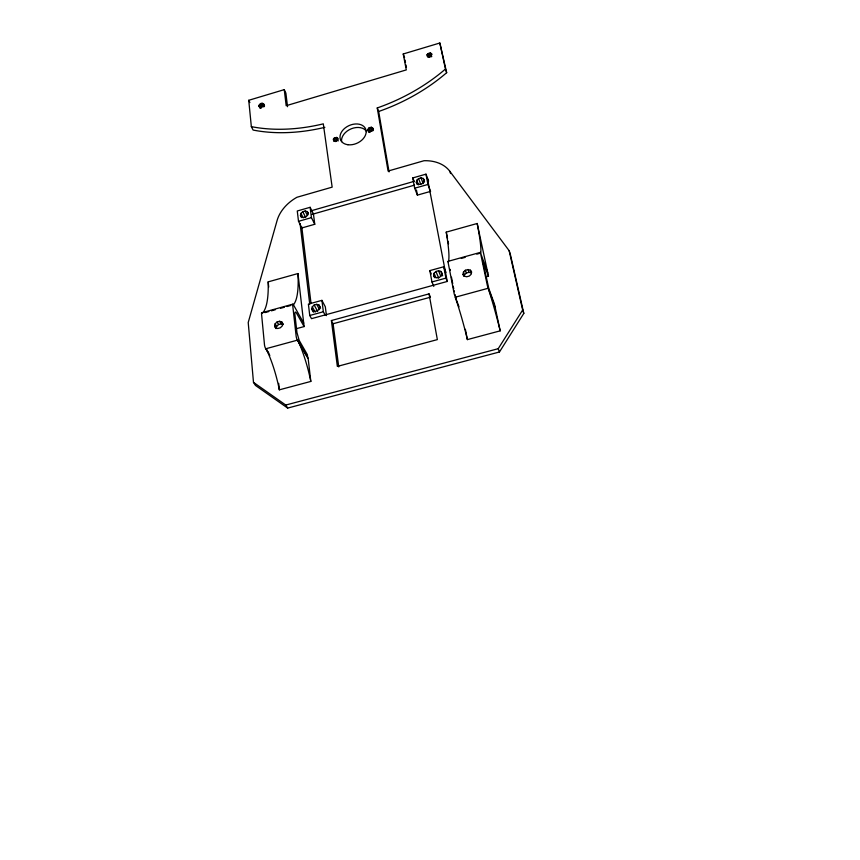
<?xml version="1.0" encoding="UTF-8"?>
<svg xmlns="http://www.w3.org/2000/svg" width="860" height="860" viewBox="0 0 860 860"><rect width="100%" height="100%" fill="white"/><g stroke="black" fill="none" stroke-linecap="round" stroke-linejoin="round"><path stroke-width="1.29" d="M368.886 132.343L367.908 130L368.908 127.989L371.434 127.248L372.971 128.516L371.982 130.516L369.553 132.472L368.091 128.957M427.076 54.664L427.398 56.513L429.806 56.803L432.064 54.223L430.484 52.987L427.904 53.718L427.076 54.664L427.914 57.093M463.046 274.329L463.465 272.104L465.346 270.276L467.99 269.556L470.388 270.201L471.624 271.986L471.215 274.211L469.323 276.049L466.668 276.769L464.271 276.114L463.046 274.329L463.744 276.167M333.4 139.116L333.669 141.008L335.981 141.309L338.227 138.686L336.733 137.417L334.217 138.148L333.4 139.116L334.433 141.427M433.644 275.469L434.085 273.265L435.956 271.47L438.546 270.76L440.879 271.394L442.062 273.157L441.631 275.35L439.761 277.156L437.16 277.866L434.816 277.221L433.644 275.469L434.569 277.694M416.326 182.288L416.756 180.277L418.551 178.6L421.013 177.902L423.217 178.439L424.324 180.009L423.894 182.019L422.11 183.696L419.637 184.405L417.423 183.868L416.326 182.288L417.24 184.588M258.871 105.952L261.171 103.361L263.418 103.641L263.848 104.458L261.558 107.059L260.29 107.188L258.871 105.952L260.01 108.242M311.75 308.998L312.287 306.805L314.19 305.02L316.716 304.322L318.91 304.977L319.942 306.751L319.404 308.944L317.512 310.739L314.975 311.438L312.771 310.772L311.75 308.998L313.481 312.191M274.566 326.015L275.146 323.779L277.07 321.973L279.608 321.274L281.79 321.962L283.295 324.532L281.113 323.854L278.575 324.542L276.651 326.348L276.082 328.584L274.566 326.015L275.555 327.821L277.737 328.509L280.285 327.81L282.22 325.994L282.789 323.758L281.79 321.962M300.43 215.376L300.957 213.366L302.763 211.7L305.171 211.012L307.256 211.56L308.224 213.151L307.708 215.161L305.891 216.838L303.483 217.526L301.398 216.967L300.43 215.376L301.559 217.58M303.709 323.123L293.421 304.752A3.128 0.623 74.4 0 0 292.776 304.204L292.69 304.483A2.752 0.548 74.4 0 0 292.701 305.268L296.141 336.131A2.838 0.57 74.6 0 0 296.55 338.066L296.808 338.872A3.225 0.656 74.6 0 0 297.388 340.162L307.127 357.083M487.749 272.76L480.364 252.399L487.394 285.735L495.22 307.654M450.231 269.341L450.178 270.33M251.346 126.646A145.168 95.815 -24 0 0 323.296 123.851L332.154 187.147L296.904 197.284A36.765 26.95 -26.6 0 0 277.092 220.515L248.218 322.521L253.485 382.367L255.452 385.42L287.659 408.081L499.456 351.987L523.804 313.406L510.302 254.173L509.152 250.701L449.748 171.194A37.431 27.638 -22.5 0 0 424.034 160.723L388.086 171.054L377.25 107.941A145.469 96.137 -23.1 0 0 445.448 69.036L439.847 43L403.233 53.976L406.296 69.907L286.187 105.705L284.252 89.644L248.733 100.297L251.346 126.646L253.098 130.053A144.77 95.772 -24 0 0 324.865 127.323M253.485 382.367L285.756 405.049L498.219 348.698L522.665 310.019L509.152 250.701M480.364 252.399L447.92 261.386L454.22 294.034L459.003 306.816M470.388 270.201L471.42 272.964L469.033 272.319L466.399 273.039L464.507 274.856L463.465 272.104M310.137 207.303L297.27 210.979L298.506 221.321L301.903 227.932L314.76 224.277L313.438 213.968L310.137 207.303L311.438 217.634L314.76 224.277M425.969 174.161L427.936 184.448L430.591 191.371L417.401 195.123L414.671 188.222L412.779 177.934L425.969 174.161L428.613 181.116M310.503 210.969L414.445 181.277M312.169 214.333L414.541 185.136M298.506 221.321L311.438 217.634M414.671 188.222L427.936 184.448M269.836 355.449L265.74 348.773A3.214 0.72 74.6 0 1 265.138 347.483L264.88 346.688A2.827 0.634 74.6 0 1 264.482 344.752L261.537 313.857A2.741 0.602 74.3 0 1 261.548 313.083L261.644 312.803A3.117 0.688 74.3 0 1 262.354 313.33A131.72 29.079 73.1 0 0 268.18 281.865L297.958 273.544L304.107 326.574L296.453 328.66M448.038 261.408L448.318 262.01A134.482 12.008 74.3 0 0 446.243 232.135L477.192 223.493L488.48 276.189L485.932 276.888M261.73 312.75L292.851 304.161M264.934 312.61L268.825 311.546M271.416 310.825L275.297 309.75M280.478 308.321L284.359 307.256M286.95 306.536L290.831 305.461M461.261 258.43L465.152 257.366M476.795 254.151L480.675 253.076A134.966 8.965 74.5 0 0 477.192 223.493M326.445 315.62L325.317 306.784L321.909 300.366L308.396 304.096L309.75 315.491L311.503 318.662L447.254 281.457L427.28 177.611M433.795 286.391L431.956 281.951L429.86 270.599L443.738 266.772L445.974 272.373M309.75 315.491L323.36 311.761L325.058 314.954M431.956 281.951L445.921 278.124L447.254 281.467M331.39 320.533L429.033 293.873L430.452 297.205L333.099 323.747L331.39 320.533L337.356 366.403L437.353 339.614L429.033 293.873M266.073 348.687L297.721 340.076L308.106 358.125L310.815 381.431L279.328 389.838A45.215 10.406 74.9 0 0 266.073 348.687L268.804 353.137M500.187 330.842A46.343 3.214 75.1 0 0 488.168 288.272L455.187 297.238A46.182 4.311 75 0 1 467.388 339.603L500.187 330.842L494.457 304.107L489.394 290.175A8.245 0.548 75 0 1 488.738 288.229L482.6 260.44L488.48 276.189M370.757 131.139L369.445 131.257L367.908 130M285.756 405.049L287.659 408.081M275.146 323.779L276.651 326.348M277.07 321.973L278.575 324.542M279.608 321.274L281.113 323.854M304.107 326.574L296.367 312.836L295.26 311.987L294.862 313.051A6.848 1.365 74.5 0 0 294.937 314.749L296.947 332.54L299.022 339.829A8.084 1.623 74.6 0 0 299.914 341.667L307.364 354.642L307.772 358.212M312.287 306.805L315.179 312.126M314.19 305.02L317.63 311.406M316.716 304.322L319.576 309.654M318.91 304.977L320.619 308.181M300.957 213.366L303.204 217.784M302.763 211.7L305.569 217.236M305.171 211.012L307.396 215.441M248.733 100.297L249.884 102.587M307.256 211.56L308.364 213.785M259.107 104.931L260.817 108.371L261.655 107.414L259.946 103.974M261.171 103.361L262.87 106.801L264.138 106.683L262.44 103.232M263.418 103.641L264.547 105.931M284.252 89.644L285.885 93.117L287.53 106.694M334.217 138.148L335.765 141.62M336.733 137.417L338.27 140.889M335.432 137.535L336.98 141.008M370.123 127.366L371.584 130.892L372.885 130.774L371.434 127.248M368.908 127.989L370.359 131.516M372.477 127.667L373.444 130.021M429.86 270.599L431.236 273.942M434.085 273.265L435.912 277.726M435.956 271.47L438.686 278.167M438.546 270.76L440.804 276.339M440.879 271.394L442.685 275.866M377.25 107.941L378.669 111.488L389.064 171.914M412.779 177.934L414.144 181.395M416.756 180.277L418.562 184.889M418.551 178.6L420.798 184.384M421.013 177.902L423.249 183.685M423.217 178.439L424.55 181.901M465.346 270.276L466.399 273.039M498.219 348.698L499.456 351.987M467.99 269.556L469.033 272.319M403.233 53.976L404.555 57.598M449.748 171.194L450.597 173.548M429.151 53.105L430.409 56.76L431.741 56.642L430.484 52.987M427.904 53.718L429.161 57.373M522.665 310.019L523.804 313.406M445.448 69.036L446.662 72.692A145.071 96.105 -23 0 1 378.669 111.488M439.847 43L446.662 72.692M455.198 294.733L455.445 295.571M454.134 290.691L454.381 291.723M446.243 232.135L447.522 238.628M448.028 241.23L448.544 243.821M465.367 329.283L467.388 339.603M451.457 277.178L452.725 283.649M453.22 286.229L453.725 288.82M405.028 60.049L405.49 62.5M405.963 64.951L406.436 67.403M443.738 266.772L445.921 278.124M416.455 189.995L417.401 195.123M333.099 323.747L338.743 366.93M321.909 300.366L323.36 311.761M301.774 226.857L311.019 303.376M300.065 223.514L309.74 304.107M278.683 383.356L279.328 389.838M268.18 281.865L268.707 287.089M341.592 141.631A13.631 9.675 -24.1 0 1 351.375 128.742A13.631 9.675 -24.1 0 1 366.683 131.666M297.721 340.076A45.376 9.406 74.9 0 1 310.815 381.431M297.958 273.544A132.182 26.273 73.3 0 1 293.421 304.752M456.187 297.85A8.213 0.742 74.9 0 1 455.95 297.141M347.945 144.738A13.674 9.686 -24.1 0 0 366.07 130.537A13.674 9.686 -24.1 0 0 345.204 127.914A13.674 9.686 -24.1 0 0 347.945 144.738"/></g></svg>
